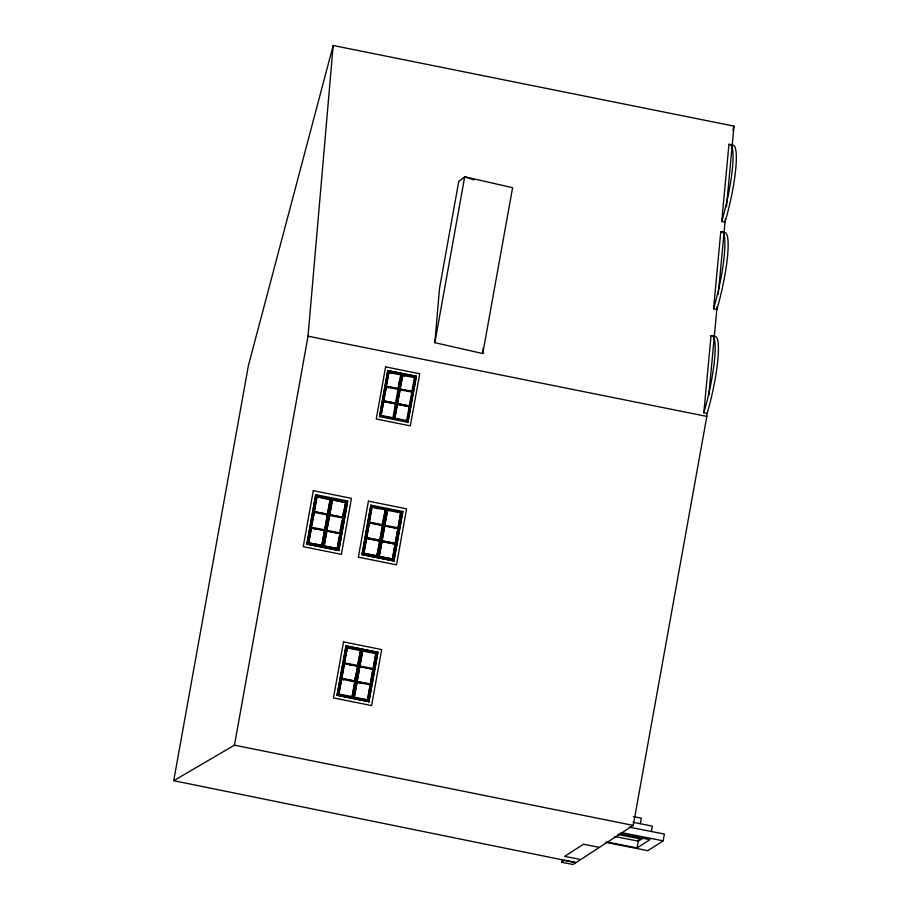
<?xml version="1.0" encoding="UTF-8"?>
<svg xmlns="http://www.w3.org/2000/svg" width="910" height="910" viewBox="0 0 910 910"><rect width="100%" height="100%" fill="white"/><g stroke="black" fill="none" stroke-linecap="round" stroke-linejoin="round"><path stroke-width="1.36" d="M707.104 413.504L707.104 413.459A57.671 9.839 -77.1 0 0 714.316 336.438L711.04 335.688A57.694 9.839 -77.1 0 1 703.828 412.787L707.093 413.538L706.831 416.416L633.246 825.404L573.084 864.5L561.857 862.339L562.369 859.54M732.231 145.043L732.22 145.122A57.671 9.862 -77.1 0 1 725.008 222.211L725.008 222.142M333.174 45.5L248.419 365.547L173.719 780.689L234.45 745.176L308.035 336.188L333.174 45.5L733.995 126.137L726.453 206.741M434.855 342.672L439.519 288.368L458.765 181.397L464.703 176.79L512.603 187.676L482.755 353.558L434.855 342.672L464.703 176.79L473.928 179.896M482.755 353.558L483.233 347.984M724.041 232.482L720.777 231.731L713.554 308.843L716.818 309.582A57.671 9.862 -77.1 0 0 724.041 232.494L724.053 232.403M703.828 412.787L711.04 335.688M724.997 222.222L721.732 221.471L728.956 144.371L732.209 145.122M708.81 395.259L717.091 306.75M718.252 294.374L725.27 219.344M315.747 494.687L306.852 544.1L338.782 550.413L347.677 501L315.747 494.687L307 544.021M307.989 543.304L316.521 495.859L330.978 498.771L322.447 546.205M308.592 542.849L311.425 527.834L324.62 530.485L321.935 545.42L308.592 542.849L321.935 545.42M311.641 525.889L314.234 512.239L311.402 527.254L324.733 529.825L327.418 514.901L314.087 512.319M314.45 510.305L316.896 496.724L330.228 499.306L327.543 514.241L314.2 511.659L327.543 514.241M308.74 542.769L311.425 527.834M314.348 511.579L317.044 496.644M321.787 545.5L324.472 530.564L311.277 527.914M327.395 514.309L330.228 499.306M323.403 546.398L331.934 498.964L346.403 501.876L337.86 549.31M324.005 545.943L326.838 530.939L340.033 533.59L337.348 548.525L324.005 545.943L337.348 548.525M326.815 530.348L329.647 515.344L326.815 530.348L340.147 532.93L342.842 517.995L329.5 515.424M329.625 514.764L332.457 499.749L345.641 502.4L342.956 517.335L329.625 514.764L342.956 517.335M324.153 545.875L326.838 530.939M329.761 514.685L332.457 499.749M338.372 540.608L338.861 537.89M340.203 530.439L340.693 527.732M341.182 525.013L341.671 522.294M343.002 514.855L343.491 512.137M337.2 548.605L339.885 533.669L326.69 531.008M339.999 533.01L342.842 517.995M342.808 517.415L345.641 502.4M416.325 376.239L407.896 422.308L416.325 376.239L387.762 370.598L379.481 416.598L408.283 422.388L408.067 421.387L379.652 415.677L379.868 416.678M379.629 416.518L387.91 370.529M380.505 415.847L388.445 371.689L401.378 374.294L393.427 418.441M381.04 415.426L383.679 401.447L395.475 403.824L392.972 417.724L381.04 415.426L383.679 401.447M383.645 400.912L386.295 386.932L383.645 400.912L395.588 403.21L383.792 400.832M386.261 386.397L388.9 372.417L386.261 386.397L398.193 388.695L386.409 386.318M370.882 505.164L361.987 554.577L393.916 560.89L402.811 511.477L370.882 505.164L362.135 554.497M337.462 695.422L337.257 694.33L369.05 700.723L369.244 701.815L337.087 695.32L345.971 645.907L377.912 652.22L368.868 701.712L377.912 652.22M337.087 695.32L346.118 645.827M363.124 553.78L371.655 506.347L386.113 509.247L377.582 556.692M338.213 694.523L346.755 647.09L361.213 649.99L352.682 697.435M363.727 553.325L366.559 538.31L379.754 540.972L377.058 555.908L363.727 553.325L377.058 555.908M366.537 537.73L369.369 522.727L382.553 525.377L379.868 540.312L366.537 537.73L379.868 540.312M382.678 524.717L369.335 522.135L372.031 507.2L385.362 509.782L382.234 524.945M363.875 553.246L366.559 538.31M366.685 537.651L369.369 522.727M339.066 692.703L341.659 679.053L338.827 694.068L352.159 696.639L354.843 681.715L341.512 679.133M341.625 678.473L344.458 663.47L357.653 666.12L354.968 681.055L341.625 678.473L354.968 681.055M344.435 662.878L347.267 647.874L344.435 662.878L357.766 665.46L360.462 650.525L347.12 647.943M341.773 678.394L344.458 663.47M398.512 384.748L399.012 381.973M395.44 403.278L398.091 389.309L386.147 387.012M398.045 388.763L400.696 374.795L388.763 372.497M394.28 418.623L402.231 374.465L415.153 377.07L407.214 421.216M409.113 406.668L397.317 404.29L409.261 406.588L406.611 420.568L394.815 418.19L397.067 405.689M397.431 403.676L400.07 389.708L397.431 403.676L409.363 405.974L397.579 403.608M400.036 389.173L402.686 375.193L400.036 389.173L411.98 391.459L400.184 389.093M397.465 404.222L394.815 418.19M376.626 556.124L377.115 553.416M376.922 555.976L379.754 540.972M379.72 540.381L382.553 525.377M382.53 524.797L385.362 509.782M354.775 679.918L355.264 677.211M354.82 681.124L357.653 666.12M378.537 556.886L387.068 509.441L401.526 512.353L392.995 559.786M353.626 697.629L362.169 650.184L376.626 653.096L368.095 700.529M379.14 556.431L381.973 541.416L395.167 544.066L392.483 559.002L379.14 556.431L392.483 559.002M381.95 540.836L384.782 525.821L397.977 528.482L395.281 543.407L381.95 540.836L395.281 543.407M384.748 525.241L387.592 510.226L384.748 525.241L398.091 527.823L400.775 512.887L387.444 510.305M379.288 556.351L381.973 541.416M382.098 540.756L384.782 525.821M354.479 695.809L357.073 682.159L354.24 697.162L367.572 699.744L370.268 684.809L356.925 682.238M357.289 680.214L359.734 666.643L373.066 669.214L370.381 684.149L357.05 681.579L370.381 684.149M359.848 665.984L362.68 650.968L359.848 665.984L373.191 668.566L375.875 653.63L362.533 651.048M357.186 681.499L359.882 666.564L373.066 669.214M409.216 406.053L411.866 392.073L399.934 389.776M411.832 391.539L414.482 377.57L402.538 375.273M392.335 559.081L395.167 544.066M395.133 543.486L397.977 528.482M397.943 527.891L400.627 512.956M370.12 684.889L367.572 699.744M370.233 684.229L372.918 669.294M640.333 823.584L641.311 818.17L633.371 816.6M606.572 841.909L637.08 847.927L639.025 837.075M651.389 831.547L652.368 826.121L632.962 822.287M605.787 842.364L647.84 850.668L663.163 840.84L664.391 834.06L629.106 827.099M732.959 130.096L733.995 126.137M561.857 862.339L564.177 860.325L575.404 862.498L173.719 780.689M643.62 837.735L638.297 841.147L614.728 836.495M637.08 847.927L649.933 839.68L619.437 833.662M395.475 403.824L383.531 401.526M347.677 501L338.782 550.413M327.418 514.901L324.733 529.825M371.735 507.359L369.335 522.135M402.811 511.477L393.916 560.89M360.462 650.525L357.766 665.46M375.875 653.63L373.191 668.566M354.843 681.715L352.159 696.639M621.109 832.536L663.163 840.84M617.879 834.47L641.448 839.122M599.076 847.312L583.503 844.241L564.632 856.344L580.205 859.415M308.035 336.188L706.831 416.416M387.762 370.598L416.177 376.319M388.468 372.645L391.084 373.168M402.243 375.421L404.87 375.944M385.851 387.159L388.479 387.683M399.638 389.935L402.254 390.458M371.235 505.971L373.999 506.529M375.693 508.155L378.333 508.679M316.896 496.724L330.08 499.374M332.309 499.829L345.493 502.479M323.198 498.202L325.837 498.737M332.013 499.977L334.652 500.511M341.25 501.831L343.889 502.365M369.221 522.795L382.405 525.457M384.634 525.9L397.829 528.551M366.411 538.39L379.607 541.04M381.825 541.495L395.02 544.146M312.301 528.323L314.94 528.858M345.971 645.907L377.764 652.299M344.321 663.538L357.505 666.188M349.303 664.755L351.942 665.278M341.216 679.281L343.855 679.815M350.452 681.146L353.091 681.67M359.268 682.921L361.907 683.444M337.235 695.24L369.016 701.633M234.45 745.176L633.246 825.404M728.956 144.371A57.694 9.839 -77.1 0 1 721.732 221.471M720.777 231.731A57.694 9.839 -77.1 0 1 713.554 308.843M307.034 543.111L307.239 544.203L339.021 550.596L338.816 549.503L307.034 543.111M362.169 553.587L362.373 554.679L394.155 561.072L393.95 559.98L362.169 553.587M313.302 490.672L303.235 546.671L341.375 554.349L351.442 498.35L313.302 490.672M385.613 366.889L376.239 419.01L410.342 425.869L419.715 373.748L385.613 366.889M368.436 501.148L358.358 557.159L396.498 564.826L406.577 508.826L368.436 501.148M343.536 641.891L333.458 697.902L371.599 705.568L381.677 649.569L343.536 641.891"/></g></svg>
